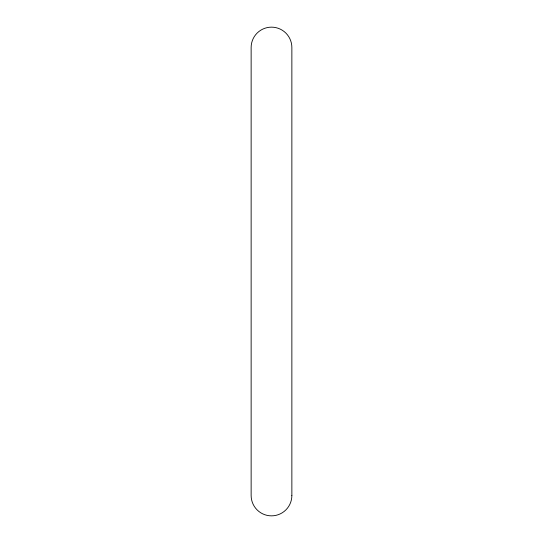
<?xml version="1.0" encoding="UTF-8"?>
<svg xmlns="http://www.w3.org/2000/svg" width="543" height="543" viewBox="0 0 543 543"><rect width="100%" height="100%" fill="white"/><g stroke="black" fill="none" stroke-linecap="round" stroke-linejoin="round"><path stroke-width="0.81" d="M291.863 495.487L291.863 47.512A20.362 20.362 0 0 0 271.5 27.15A20.362 20.362 0 0 0 251.137 47.512L251.137 495.487A20.362 20.362 0 0 0 271.5 515.85A20.362 20.362 0 0 0 291.863 495.487"/></g></svg>
